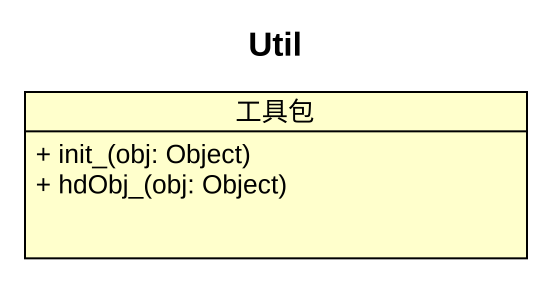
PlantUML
@startuml
title Util
hide circle
hide empty members
skinparam classAttributeIconSize 0
class 工具包 {
  + init_(obj: Object)
  + hdObj_(obj: Object)
}
@enduml
